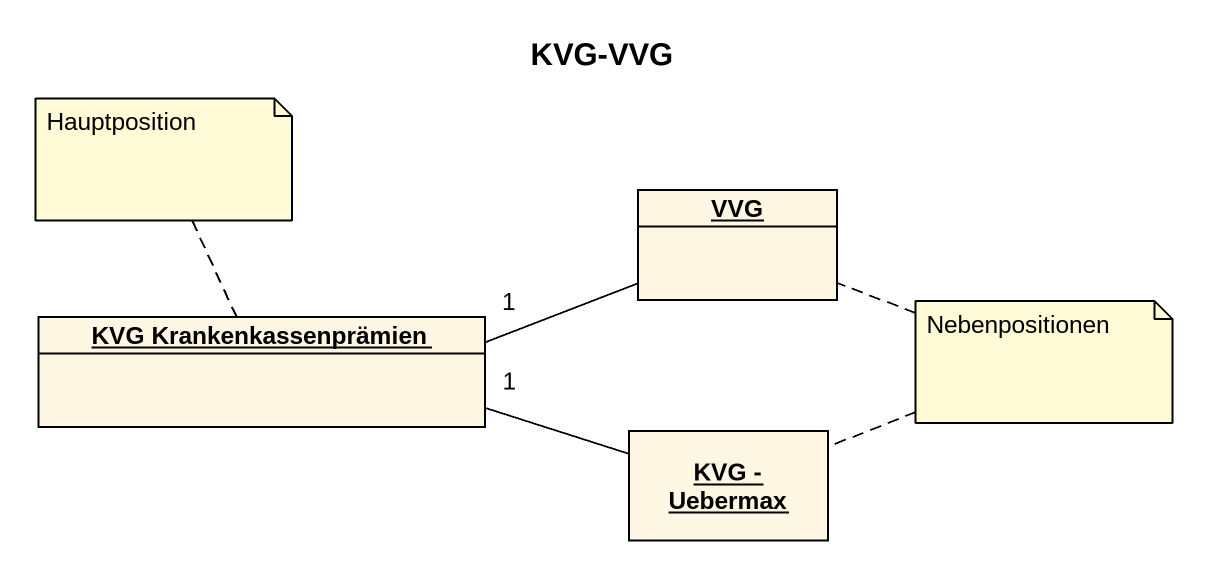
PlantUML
@startuml
title KVG-VVG
hide circle
hide empty members
object VVG
object "KVG Krankenkassenprämien" as KVG_Krankenkassenprämien
object "KVG - Uebermax" as KVG_Uebermax
VVG -left- "1" KVG_Krankenkassenprämien
KVG_Uebermax -left- "1" KVG_Krankenkassenprämien
note top of KVG_Krankenkassenprämien : Hauptposition
note as N2
  Nebenpositionen
end note
N2 .. VVG
N2 .. KVG_Uebermax
@enduml
